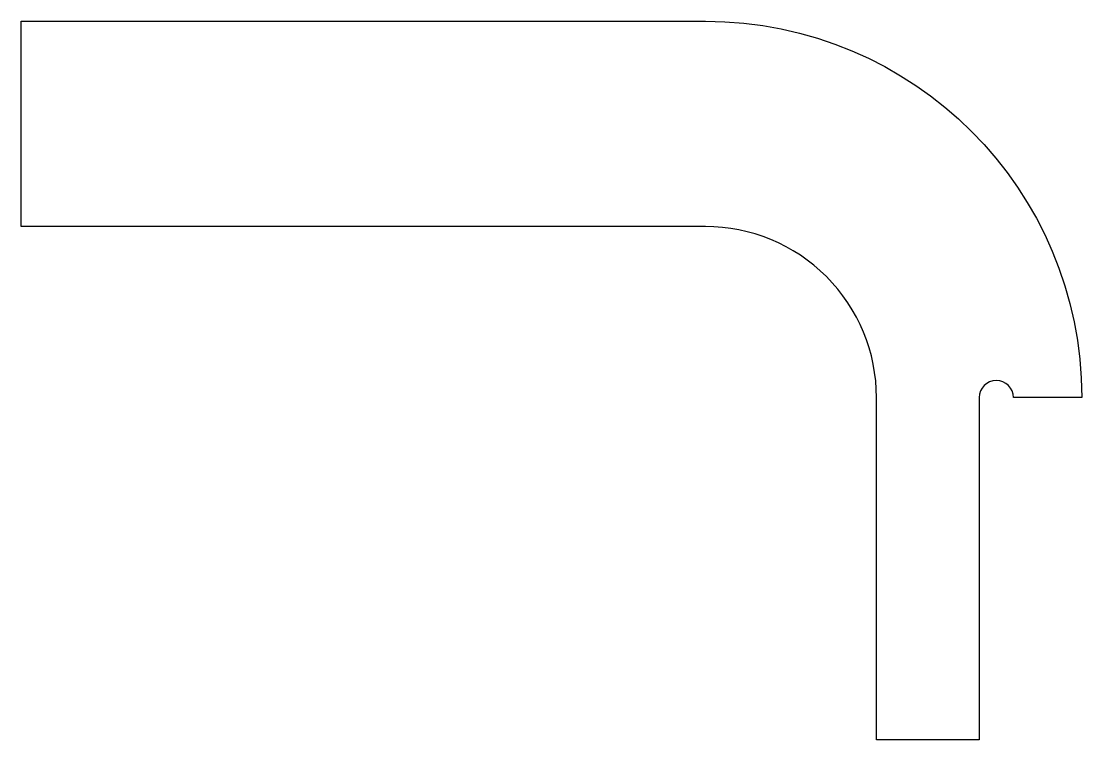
# Model space of a CAD drawing. Header units: millimetres. Extents: x 80 to 204, y 315 to 399.
import ezdxf

# ---------------------------------------------------------------- set-up
doc = ezdxf.new("R2010")
doc.units = ezdxf.units.MM
doc.layers.get('0').update_dxf_attribs({"linetype": 'CONTINUOUS'})

msp = doc.modelspace()

# ---------------------------------------------------------------- linework, layer by layer
msp.add_lwpolyline([(160, 399, -0.414213), (204, 355), (196, 355, 1), (192, 355), (192, 315), (180, 315), (180, 355, 0.414214), (160, 375), (80, 375), (80, 399)], format="xyb", close=True)
msp.add_lwpolyline([(160, 399, -0.414213), (204, 355), (196, 355, 1), (192, 355), (192, 315), (180, 315), (180, 355, 0.414214), (160, 375), (80, 375), (80, 399)], format="xyb", close=True)

doc.saveas('drawing.dxf')
